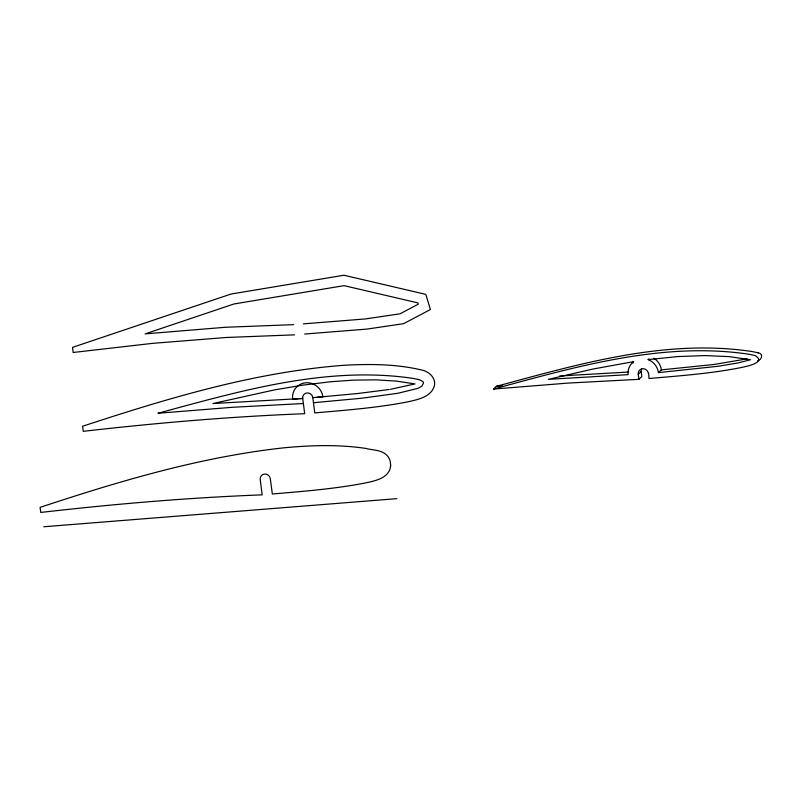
<?xml version="1.0" encoding="UTF-8"?>
<svg xmlns="http://www.w3.org/2000/svg" width="802" height="802" viewBox="0 0 802 802"><rect width="100%" height="100%" fill="white"/><g stroke="black" fill="none" stroke-linecap="round" stroke-linejoin="round"><path stroke-width="1.2" d="M641.66 368.649A5.223 4.962 47 0 0 641.199 371.496L641.851 376.589L638.903 379.326L568.257 383.075L493.471 389.06L496.418 386.313C578.813 364.058 665.048 338.705 751.183 351.386A162.465 154.555 47 0 1 758.08 352.84M633.43 361.682L592.949 369.05L548.438 379.336L628.116 374.654A15.659 14.897 47 0 1 633.43 361.682L633.61 361.512M648.166 359.597L677.951 356.569L705.128 355.577L729.168 356.629L750.552 359.737L737.86 362.985L718.051 366.273L658.422 372.609A15.659 14.897 47 0 0 648.166 359.597L648.898 358.905M638.903 379.326L638.252 374.243L641.199 371.496M493.471 389.06C575.876 366.795 662.111 341.452 748.246 354.133A162.465 154.555 47 0 1 755.133 355.577C766.762 362.544 746.441 366.313 741.94 367.396C711.314 373.582 680.056 375.777 648.988 378.524L648.597 373.201M658.422 372.609L661.369 369.872L714.031 364.469L746.973 358.885M757.529 360.97C761.82 359.908 763.845 353.461 758.08 352.84M390.373 389.311L415.025 383.937L396.629 381.12L376.369 379.857L353.792 380.118L330.564 381.752L302.986 385.12L274.815 389.822L212.911 403.536L302.725 398.444A5.223 4.962 47 0 1 307.116 392.95A5.223 4.962 47 0 1 312.81 397.642L314.765 412.9C345.582 410.243 376.529 407.867 406.935 402.023C417.15 399.717 431.406 397.341 434.473 385.431A11.218 10.677 47 0 0 433.902 379.486C432.208 375.176 428.288 372.168 424.037 370.614C398.263 364.028 371.336 363.847 344.92 365.211C254.946 371.877 167.899 398.273 82.606 426.243L83.258 431.326C156.831 422.905 230.675 416.579 304.68 413.702L302.725 398.444L292.64 399.246A15.659 14.897 47 0 1 305.813 382.775A15.659 14.897 47 0 1 322.895 396.84L312.81 397.642M389.15 389.501L358.053 393.471L316.75 397.321M496.418 386.313L502.393 385.772M303.356 323.868L365.291 318.945L400.008 313.813L418.293 304.158L417.912 302.895L344.108 285.652L233.923 303.988L145.102 333.883L225.362 327.276L293.682 324.65M304.67 334.043L366.925 329.091L403.627 323.667L430.393 309.542L425.832 294.374L343.948 275.246L231.006 294.053L72.501 347.386L73.152 352.479L152.651 343.346L226.455 337.472L294.575 334.855M313.462 402.724L362.223 398.173L398.073 393.231L418.063 388.328L421.942 386.043L423.426 383.216A2.506 2.386 47 0 0 422.945 381.642L419.606 379.777A162.465 154.555 47 0 0 412.719 378.333C326.584 365.652 240.349 390.995 157.944 413.261L232.73 407.276L303.377 403.526M43.809 526.754L396.84 498.654M559.596 375.998L628.658 372.018M632.898 363.025A15.659 14.897 47 0 1 633.369 362.233M653.931 358.273A15.659 14.897 47 0 1 661.369 369.872M638.252 374.243A5.223 4.962 47 0 1 642.643 368.75A5.223 4.962 47 0 1 648.337 373.441M390.664 465.19C390.003 478.263 374.634 481.05 364.439 483.135C334.053 488.969 303.136 491.355 272.349 494.002L270.304 478.744A5.223 4.962 47 0 0 264.61 474.062A5.223 4.962 47 0 0 260.219 479.556L262.184 494.854C188.169 497.671 114.325 504.017 40.752 512.438L40.1 507.355C119.548 481.12 200.45 456.94 283.908 447.817C311.106 445.23 338.665 444.378 365.772 448.408C372.89 450.333 381.752 449.671 387.155 455.606A13.053 12.421 47 0 1 390.183 461.1L390.664 465.19"/></g></svg>
